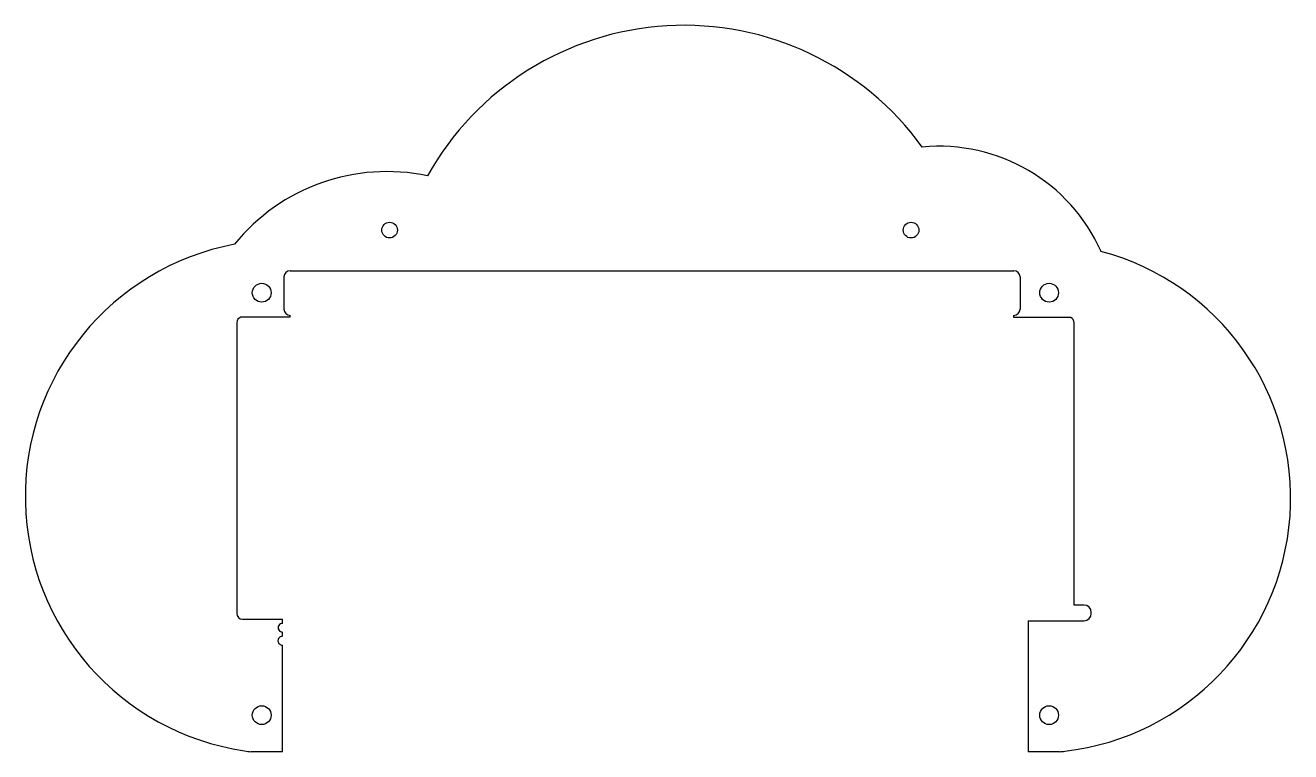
# Model space of a CAD drawing. Extents: x 28 to 270, y -145 to -6.
import ezdxf

# ---------------------------------------------------------------- set-up
doc = ezdxf.new("R2010")
doc.units = 0
doc.layers.get('0').update_dxf_attribs({"linetype": 'CONTINUOUS'})

msp = doc.modelspace()

# ---------------------------------------------------------------- linework, layer by layer
at = {"color": 7, "linetype": 'CONTINUOUS'}
for p, q in [((78.61, -52.78), (217.38, -52.78)), ((77.41, -53.98), (77.41, -60.15)), ((218.58, -53.98), (218.58, -60.15)), ((68.35, -62.75), (68.35, -118.49)), ((78.61, -61.7), (69.12, -61.7)), ((78.61, -61.7), (78.61, -61.35)), ((217.38, -61.75), (217.38, -61.35)), ((228.29, -61.75), (217.38, -61.75)), ((228.93, -116.89), (228.93, -62.75)), ((230.83, -116.89), (228.93, -116.89)), ((232.23, -118.49), (232.23, -118.29)), ((69.45, -119.59), (77.14, -119.59)), ((77.14, -120.4), (77.14, -119.59)), ((220.14, -119.89), (230.83, -119.89)), ((220.14, -119.89), (220.14, -145)), ((77.14, -122.88), (77.14, -122.05)), ((77.14, -145), (77.14, -124.57)), ((77.14, -145), (71.14, -145)), ((226.14, -145), (220.14, -145))]:
    msp.add_line(p, q, dxfattribs=at)
for centre, radius in [((97.66, -45), 1.5), ((197.66, -45), 1.5), ((73.14, -57), 1.8), ((224.14, -57), 1.8), ((73.14, -138), 1.8), ((224.14, -138), 1.8)]:
    msp.add_circle(centre, radius, dxfattribs=at)
for centre, radius, start, end in [((154.13, -62.11), 56.38, 35.8855, 150.7915), ((203.03, -62.91), 34, 24.0024, 95.4316), ((97.16, -71.43), 37.65, 78.092, 140.957), ((77.05, -96.11), 49.25, 100.6863, 261.5546), ((221.58, -96.33), 48.88, 276.5633, 75.1747), ((78.61, -53.98), 1.2, 90, 180), ((217.38, -53.98), 1.2, 0, 90), ((78.61, -60.15), 1.2, 180, 270), ((217.38, -60.15), 1.2, 270, 0), ((69.45, -62.75), 1.1, 107.3414, 180), ((227.83, -62.75), 1.1, 0, 65.38), ((69.45, -118.49), 1.1, 180, 270), ((230.83, -118.29), 1.4, 0, 90), ((230.83, -118.49), 1.4, 270, 0), ((77.11, -121.23), 0.826, 87.9352, 272.0648), ((77.11, -123.73), 0.848, 87.989, 272.011), ((71.14, -140), 5, 254.6619, 270), ((226.14, -140), 5, 269.9993, 281.9111)]:
    msp.add_arc(centre, radius, start, end, dxfattribs=at)

doc.saveas('drawing.dxf')
